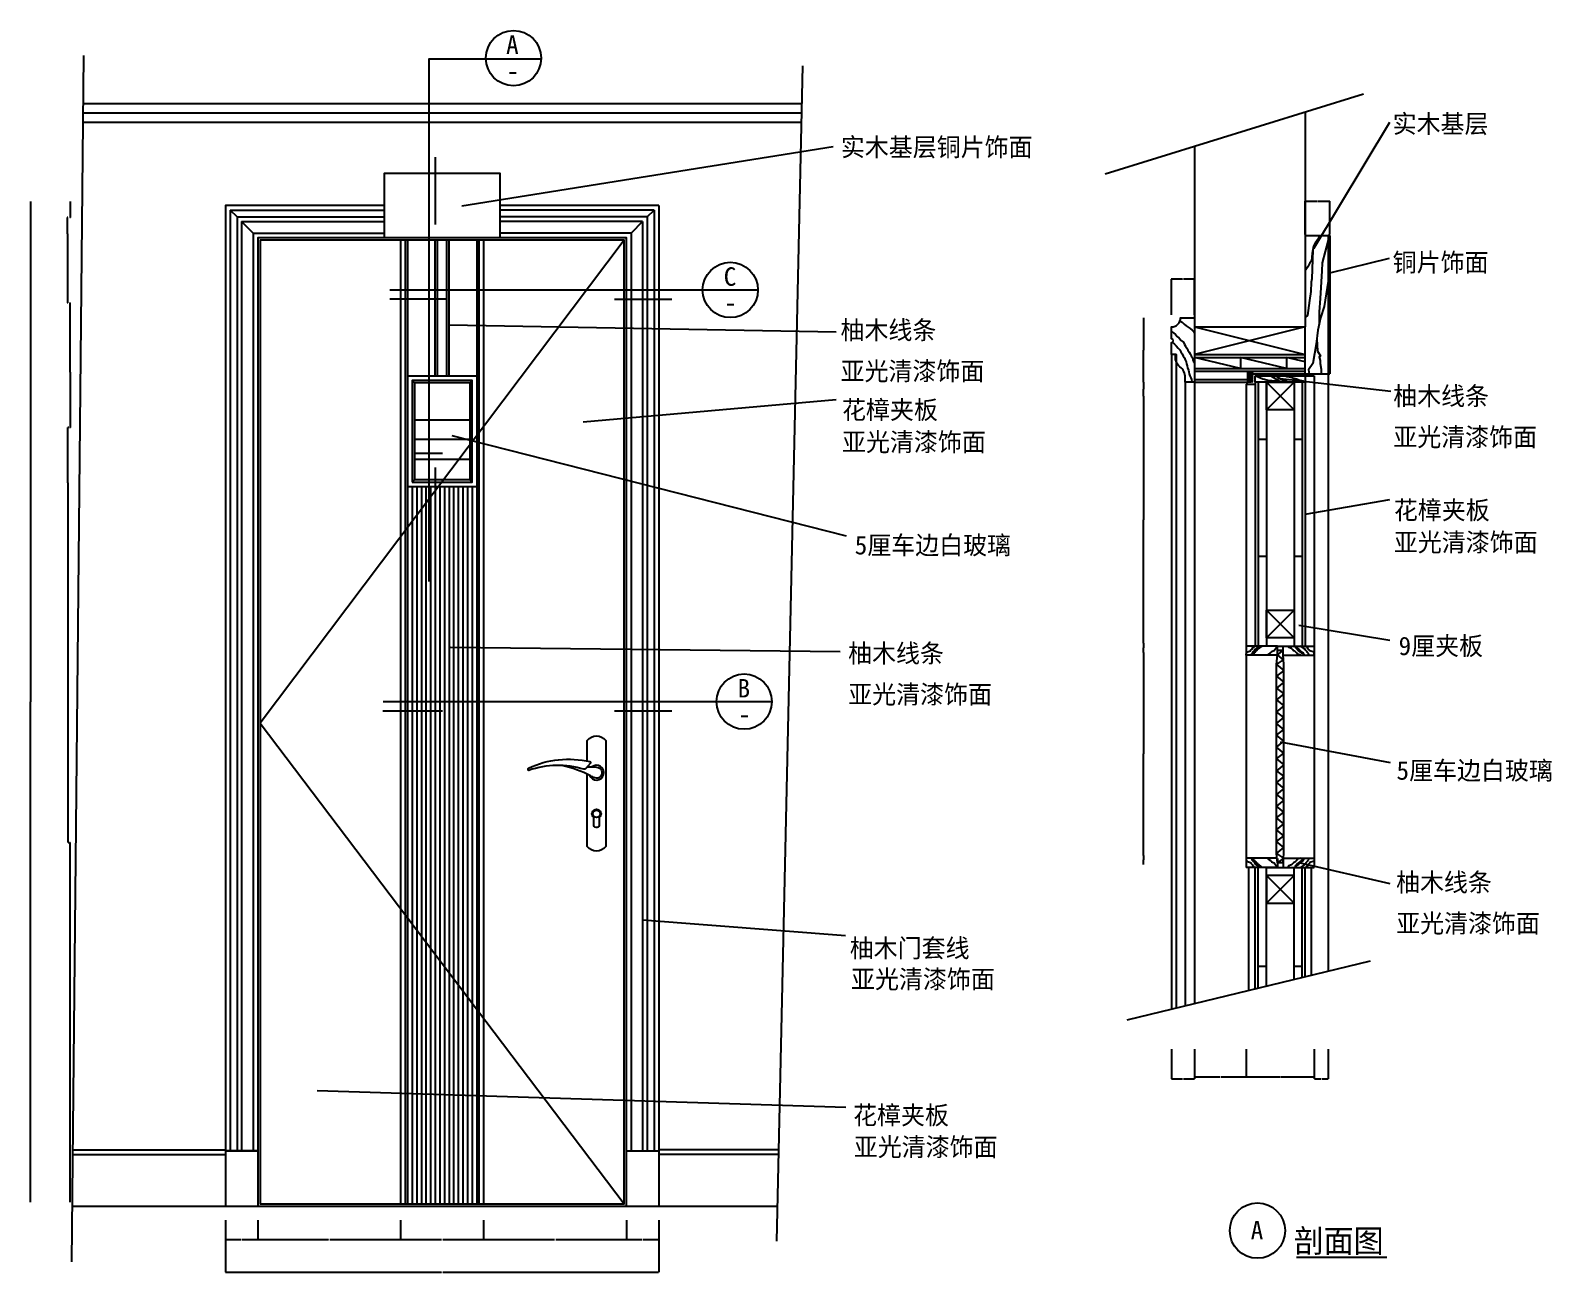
# Model space of a CAD drawing. Header units: metres. Extents: x 226 to 3527, y 156 to 4697.
# Drawn here: x 226 to 3527, y 2003 to 4697 of the extents above; entities that cross this region are included whole.
import ezdxf

# ---------------------------------------------------------------- set-up
doc = ezdxf.new("R2010")
doc.units = ezdxf.units.M
for name, color, linetype in [('2', 2, 'Continuous'), ('3', 3, 'Continuous'), ('4', 4, 'Continuous'), ('7', 7, 'Continuous'), ('BH', 3, 'Continuous'), ('DIM', 3, 'Continuous'), ('TEXT', 3, 'Continuous')]:
    doc.layers.add(name, color=color, linetype=linetype)
doc.dimstyles.get("Standard").update_dxf_attribs({"dimtxt": 2.5, "dimasz": 2.5, "dimexe": 1.25, "dimexo": 0.625, "dimtad": 1, "dimcen": 2.5, "dimazin": 3, "dimtfac": 1, "dimtmove": 0, "dimatfit": 3})

# ---------------------------------------------------------------- blocks, each defined once
blk = doc.blocks.new('BH2')
at = {"layer": 'BH'}
blk.add_lwpolyline([(0, 32), (5, 28), (0, 24), (5, 20), (0, 16), (5, 12), (0, 8), (5, 4), (0, 0)], dxfattribs=at)
blk = doc.blocks.new('BH1')
at = {"layer": 'BH'}
for p, q in [((3, 0), (3, 100)), ((15, 0), (15, 100))]:
    blk.add_line(p, q, dxfattribs=at)
blk.add_lwpolyline([(15, 100), (3, 50), (15, 50), (3, 0), (15, 0)], dxfattribs=at)
blk = doc.blocks.new('*D1')
for p, q in [((2991.86, 4253.93), (2991.86, 4326.77)), ((2992.11, 4326.77), (3017.86, 4326.77)), ((3019.86, 4326.77), (3045.61, 4326.77)), ((3045.86, 4253.93), (3045.86, 4326.77))]:
    blk.add_line(p, q)
at = {"layer": 'Defpoints'}
for p in [(2991.86, 4326.77), (2991.86, 4253.93), (3045.86, 4253.93)]:
    blk.add_point(p, dxfattribs=at)
at = {"layer": 'DIM', "insert": (3018.86, 4326.77), "char_height": 1, "attachment_point": 5}
blk.add_mtext('27', dxfattribs=at)
blk = doc.blocks.new('*D2')
for p, q in [((312.52, 4325.8), (312.52, 4290.8)), ((307.395, 4290.8), (306.02, 4290.8)), ((306.27, 4255.8), (306.27, 4290.8)), ((312.77, 4290.8), (311.395, 4290.8))]:
    blk.add_line(p, q)
at = {"layer": 'Defpoints'}
for p in [(312.52, 4325.8), (312.52, 4290.8), (306.27, 4255.8)]:
    blk.add_point(p, dxfattribs=at)
at = {"layer": 'DIM', "insert": (309.395, 4290.8), "char_height": 1, "attachment_point": 5}
blk.add_mtext('6,25', dxfattribs=at)
blk = doc.blocks.new('*D3')
for p, q in [((226.52, 4325.8), (226.52, 3240.8)), ((226.27, 3240.8), (226.02, 3240.8)), ((226.52, 2155.8), (226.52, 3240.8)), ((226.52, 3240.8), (226.52, 3240.8)), ((226.77, 3240.8), (227.02, 3240.8))]:
    blk.add_line(p, q)
at = {"layer": 'Defpoints'}
for p in [(226.52, 4325.8), (226.52, 3240.8), (226.52, 2155.8)]:
    blk.add_point(p, dxfattribs=at)
at = {"layer": 'DIM', "insert": (226.52, 3241.925), "char_height": 1, "attachment_point": 5}
blk.add_mtext('0', dxfattribs=at)
blk = doc.blocks.new('*D29')
for p, q in [((307.52, 3715.8), (307.52, 2935.8)), ((307.77, 2935.8), (309.52, 2935.8)), ((310.52, 2935.8), (312.27, 2935.8)), ((312.52, 2155.8), (312.52, 2935.8))]:
    blk.add_line(p, q)
at = {"layer": 'Defpoints'}
for p in [(307.52, 3715.8), (307.52, 2935.8), (312.52, 2155.8)]:
    blk.add_point(p, dxfattribs=at)
at = {"layer": 'DIM', "insert": (310.02, 2935.8), "char_height": 1, "attachment_point": 5}
blk.add_mtext('5', dxfattribs=at)
blk = doc.blocks.new('*D30')
for p, q in [((1029.33, 2116.91), (1029.33, 2074.66)), ((1209.33, 2116.91), (1209.33, 2074.66)), ((1029.58, 2074.66), (1117.83, 2074.66)), ((1120.83, 2074.66), (1209.08, 2074.66))]:
    blk.add_line(p, q)
at = {"layer": 'Defpoints'}
for p in [(1029.33, 2116.91), (1209.33, 2116.91), (1029.33, 2074.66)]:
    blk.add_point(p, dxfattribs=at)
at = {"layer": 'DIM', "insert": (1119.33, 2074.66), "char_height": 1, "attachment_point": 5}
blk.add_mtext('190', dxfattribs=at)
blk = doc.blocks.new('*D31')
for p, q in [((649.33, 2116.91), (649.33, 2003.59)), ((1589.33, 2116.91), (1589.33, 2003.59)), ((649.58, 2003.59), (1117.83, 2003.59)), ((1120.83, 2003.59), (1589.08, 2003.59))]:
    blk.add_line(p, q)
at = {"layer": 'Defpoints'}
for p in [(649.33, 2116.91), (1589.33, 2116.91), (649.33, 2003.59)]:
    blk.add_point(p, dxfattribs=at)
at = {"layer": 'DIM', "insert": (1119.33, 2003.59), "char_height": 1, "attachment_point": 5}
blk.add_mtext('940', dxfattribs=at)
blk = doc.blocks.new('*D32')
for p, q in [((649.33, 2116.91), (649.33, 2074.66)), ((719.33, 2116.91), (719.33, 2074.66)), ((649.58, 2074.66), (683.33, 2074.66)), ((685.33, 2074.66), (719.08, 2074.66))]:
    blk.add_line(p, q)
at = {"layer": 'Defpoints'}
for p in [(649.33, 2116.91), (719.33, 2116.91), (649.33, 2074.66)]:
    blk.add_point(p, dxfattribs=at)
at = {"layer": 'DIM', "insert": (684.33, 2074.66), "char_height": 1, "attachment_point": 5}
blk.add_mtext('70', dxfattribs=at)
blk = doc.blocks.new('*D33')
for p, q in [((719.33, 2116.91), (719.33, 2074.66)), ((1029.33, 2116.91), (1029.33, 2074.66)), ((719.58, 2074.66), (872.83, 2074.66)), ((875.83, 2074.66), (1029.08, 2074.66))]:
    blk.add_line(p, q)
at = {"layer": 'Defpoints'}
for p in [(719.33, 2116.91), (1029.33, 2116.91), (719.33, 2074.66)]:
    blk.add_point(p, dxfattribs=at)
at = {"layer": 'DIM', "insert": (874.33, 2074.66), "char_height": 1, "attachment_point": 5}
blk.add_mtext('305', dxfattribs=at)
blk = doc.blocks.new('*D35')
for p, q in [((1519.33, 2116.91), (1519.33, 2074.66)), ((1589.33, 2116.91), (1589.33, 2074.66)), ((1519.58, 2074.66), (1553.33, 2074.66)), ((1555.33, 2074.66), (1589.08, 2074.66))]:
    blk.add_line(p, q)
at = {"layer": 'Defpoints'}
for p in [(1519.33, 2116.91), (1589.33, 2116.91), (1519.33, 2074.66)]:
    blk.add_point(p, dxfattribs=at)
at = {"layer": 'DIM', "insert": (1554.33, 2074.66), "char_height": 1, "attachment_point": 5}
blk.add_mtext('70', dxfattribs=at)
blk = doc.blocks.new('*D36')
for p, q in [((1209.33, 2116.91), (1209.33, 2074.66)), ((1519.33, 2116.91), (1519.33, 2074.66)), ((1209.58, 2074.66), (1362.83, 2074.66)), ((1365.83, 2074.66), (1519.08, 2074.66))]:
    blk.add_line(p, q)
at = {"layer": 'Defpoints'}
for p in [(1209.33, 2116.91), (1519.33, 2116.91), (1209.33, 2074.66)]:
    blk.add_point(p, dxfattribs=at)
at = {"layer": 'DIM', "insert": (1364.33, 2074.66), "char_height": 1, "attachment_point": 5}
blk.add_mtext('305', dxfattribs=at)
blk = doc.blocks.new('*D37')
for p, q in [((312.52, 3955.8), (312.52, 3835.8)), ((309.52, 3835.8), (307.27, 3835.8)), ((307.52, 3715.8), (307.52, 3835.8)), ((312.77, 3835.8), (310.52, 3835.8))]:
    blk.add_line(p, q)
at = {"layer": 'Defpoints'}
for p in [(312.52, 3955.8), (312.52, 3835.8), (307.52, 3715.8)]:
    blk.add_point(p, dxfattribs=at)
at = {"layer": 'DIM', "insert": (310.02, 3835.8), "char_height": 1, "attachment_point": 5}
blk.add_mtext('5', dxfattribs=at)
blk = doc.blocks.new('*D38')
for p, q in [((306.27, 4255.8), (306.27, 4105.8)), ((306.52, 4105.8), (307.395, 4105.8)), ((311.395, 4105.8), (312.27, 4105.8)), ((312.52, 3955.8), (312.52, 4105.8))]:
    blk.add_line(p, q)
at = {"layer": 'Defpoints'}
for p in [(306.27, 4255.8), (306.27, 4105.8), (312.52, 3955.8)]:
    blk.add_point(p, dxfattribs=at)
at = {"layer": 'DIM', "insert": (309.395, 4105.8), "char_height": 1, "attachment_point": 5}
blk.add_mtext('6,25', dxfattribs=at)
blk = doc.blocks.new('*D39')
for p, q in [((2863.86, 2487.58), (2863.86, 2427.21)), ((3011.86, 2487.58), (3011.86, 2427.21)), ((2864.11, 2427.21), (2936.86, 2427.21)), ((2938.86, 2427.21), (3011.61, 2427.21))]:
    blk.add_line(p, q)
at = {"layer": 'Defpoints'}
for p in [(2863.86, 2487.58), (3011.86, 2487.58), (2863.86, 2427.21)]:
    blk.add_point(p, dxfattribs=at)
at = {"layer": 'DIM', "insert": (2937.86, 2427.21), "char_height": 1, "attachment_point": 5}
blk.add_mtext('74', dxfattribs=at)
blk = doc.blocks.new('*D40')
for p, q in [((2751.86, 2487.58), (2751.86, 2427.21)), ((2863.86, 2487.58), (2863.86, 2427.21)), ((2752.11, 2427.21), (2806.86, 2427.21)), ((2808.86, 2427.21), (2863.61, 2427.21))]:
    blk.add_line(p, q)
at = {"layer": 'Defpoints'}
for p in [(2751.86, 2487.58), (2863.86, 2487.58), (2751.86, 2427.21)]:
    blk.add_point(p, dxfattribs=at)
at = {"layer": 'DIM', "insert": (2807.86, 2427.21), "char_height": 1, "attachment_point": 5}
blk.add_mtext('56', dxfattribs=at)
blk = doc.blocks.new('*D41')
for p, q in [((2701.86, 2487.58), (2701.86, 2423.21)), ((2751.86, 2487.58), (2751.86, 2423.21)), ((2702.11, 2423.21), (2725.86, 2423.21)), ((2727.86, 2423.21), (2751.61, 2423.21))]:
    blk.add_line(p, q)
at = {"layer": 'Defpoints'}
for p in [(2701.86, 2487.58), (2751.86, 2487.58), (2701.86, 2423.21)]:
    blk.add_point(p, dxfattribs=at)
at = {"layer": 'DIM', "insert": (2726.86, 2423.21), "char_height": 1, "attachment_point": 5}
blk.add_mtext('25', dxfattribs=at)
blk = doc.blocks.new('*D42')
for p, q in [((3011.86, 2487.58), (3011.86, 2423.32)), ((3041.86, 2487.58), (3041.86, 2423.32)), ((3012.11, 2423.32), (3025.86, 2423.32)), ((3027.86, 2423.32), (3041.61, 2423.32))]:
    blk.add_line(p, q)
at = {"layer": 'Defpoints'}
for p in [(3011.86, 2487.58), (3041.86, 2487.58), (3011.86, 2423.32)]:
    blk.add_point(p, dxfattribs=at)
at = {"layer": 'DIM', "insert": (3026.86, 2423.32), "char_height": 1, "attachment_point": 5}
blk.add_mtext('15', dxfattribs=at)
blk = doc.blocks.new('*D43')
for p, q in [((2641.45, 3903.7), (2641.45, 3635.7)), ((2641.2, 3635.7), (2640.95, 3635.7)), ((2641.45, 3367.7), (2641.45, 3635.7)), ((2641.45, 3635.7), (2641.45, 3635.7)), ((2641.7, 3635.7), (2641.95, 3635.7))]:
    blk.add_line(p, q)
at = {"layer": 'Defpoints'}
for p in [(2641.45, 3903.7), (2641.45, 3635.7), (2641.45, 3367.7)]:
    blk.add_point(p, dxfattribs=at)
at = {"layer": 'DIM', "insert": (2641.45, 3636.825), "char_height": 1, "attachment_point": 5}
blk.add_mtext('268', dxfattribs=at)
blk = doc.blocks.new('*D44')
for p, q in [((2641.45, 3367.7), (2641.45, 3357.7)), ((2641.2, 3357.7), (2640.95, 3357.7)), ((2641.45, 3347.7), (2641.45, 3357.7)), ((2641.45, 3357.7), (2641.45, 3357.7)), ((2641.7, 3357.7), (2641.95, 3357.7))]:
    blk.add_line(p, q)
at = {"layer": 'Defpoints'}
for p in [(2641.45, 3367.7), (2641.45, 3357.7), (2641.45, 3347.7)]:
    blk.add_point(p, dxfattribs=at)
at = {"layer": 'DIM', "insert": (2641.45, 3358.825), "char_height": 1, "attachment_point": 5}
blk.add_mtext('10', dxfattribs=at)
blk = doc.blocks.new('*D45')
for p, q in [((2641.45, 2907.7), (2641.45, 2897.7)), ((2641.2, 2897.7), (2640.95, 2897.7)), ((2641.45, 2887.7), (2641.45, 2897.7)), ((2641.45, 2897.7), (2641.45, 2897.7)), ((2641.7, 2897.7), (2641.95, 2897.7))]:
    blk.add_line(p, q)
at = {"layer": 'Defpoints'}
for p in [(2641.45, 2907.7), (2641.45, 2897.7), (2641.45, 2887.7)]:
    blk.add_point(p, dxfattribs=at)
at = {"layer": 'DIM', "insert": (2641.45, 2898.825), "char_height": 1, "attachment_point": 5}
blk.add_mtext('10', dxfattribs=at)
blk = doc.blocks.new('*D46')
for p, q in [((2641.45, 3347.7), (2641.45, 3127.7)), ((2641.2, 3127.7), (2640.95, 3127.7)), ((2641.45, 2907.7), (2641.45, 3127.7)), ((2641.45, 3127.7), (2641.45, 3127.7)), ((2641.7, 3127.7), (2641.95, 3127.7))]:
    blk.add_line(p, q)
at = {"layer": 'Defpoints'}
for p in [(2641.45, 3347.7), (2641.45, 3127.7), (2641.45, 2907.7)]:
    blk.add_point(p, dxfattribs=at)
at = {"layer": 'DIM', "insert": (2641.45, 3128.825), "char_height": 1, "attachment_point": 5}
blk.add_mtext('220', dxfattribs=at)
blk = doc.blocks.new('*D47')
for p, q in [((2641.45, 3933.7), (2641.45, 3918.7)), ((2641.2, 3918.7), (2640.95, 3918.7)), ((2641.45, 3903.7), (2641.45, 3918.7)), ((2641.45, 3918.7), (2641.45, 3918.7)), ((2641.7, 3918.7), (2641.95, 3918.7))]:
    blk.add_line(p, q)
at = {"layer": 'Defpoints'}
for p in [(2641.45, 3933.7), (2641.45, 3918.7), (2641.45, 3903.7)]:
    blk.add_point(p, dxfattribs=at)
at = {"layer": 'DIM', "insert": (2641.45, 3919.825), "char_height": 1, "attachment_point": 5}
blk.add_mtext('15', dxfattribs=at)
blk = doc.blocks.new('*D48')
for p, q in [((2641.45, 4073.7), (2641.45, 4003.7)), ((2641.2, 4003.7), (2640.95, 4003.7)), ((2641.45, 3933.7), (2641.45, 4003.7)), ((2641.45, 4003.7), (2641.45, 4003.7)), ((2641.7, 4003.7), (2641.95, 4003.7))]:
    blk.add_line(p, q)
at = {"layer": 'Defpoints'}
for p in [(2641.45, 4073.7), (2641.45, 4003.7), (2641.45, 3933.7)]:
    blk.add_point(p, dxfattribs=at)
at = {"layer": 'DIM', "insert": (2641.45, 4004.825), "char_height": 1, "attachment_point": 5}
blk.add_mtext('70', dxfattribs=at)
blk = doc.blocks.new('*D49')
for p, q in [((2725.86, 4157.4), (2701.61, 4157.4)), ((2701.86, 4079.65), (2701.86, 4157.4)), ((2752.11, 4157.4), (2727.86, 4157.4)), ((2751.86, 4079.88), (2751.86, 4157.4))]:
    blk.add_line(p, q)
at = {"layer": 'Defpoints'}
for p in [(2751.86, 4157.4), (2701.86, 4079.65), (2751.86, 4079.88)]:
    blk.add_point(p, dxfattribs=at)
at = {"layer": 'DIM', "insert": (2726.86, 4157.4), "char_height": 1, "attachment_point": 5}
blk.add_mtext('25', dxfattribs=at)
blk = doc.blocks.new('*D50')
for p, q in [((3041.86, 4251.8), (3041.86, 4101.8)), ((3042.11, 4101.8), (3042.36, 4101.8)), ((3045.36, 4101.8), (3045.61, 4101.8)), ((3045.86, 3951.8), (3045.86, 4101.8))]:
    blk.add_line(p, q)
at = {"layer": 'Defpoints'}
for p in [(3041.86, 4251.8), (3041.86, 4101.8), (3045.86, 3951.8)]:
    blk.add_point(p, dxfattribs=at)
at = {"layer": 'DIM', "insert": (3043.86, 4101.8), "char_height": 1, "attachment_point": 5}
blk.add_mtext('150', dxfattribs=at)

msp = doc.modelspace()

# ---------------------------------------------------------------- hatches: boundary and pattern name
at = {"layer": '3'}
h = msp.add_hatch(dxfattribs=at)
h.set_pattern_fill('ANSI31', scale=12)
h.paths.add_polyline_path([(2877.36, 3957.7), (2875.86, 3957.7), (2875.86, 3933.7), (2877.36, 3933.7)])
at = {"layer": 'BH'}
h = msp.add_hatch(dxfattribs=at)
h.set_pattern_fill('AR-CONC', scale=20)
h.paths.add_polyline_path([(2991.86, 4520.24), (2751.86, 4445.72), (2751.86, 4053.88), (2991.86, 4053.88)])
h = msp.add_hatch(dxfattribs=at)
h.set_pattern_fill('ANSI31', scale=500)
h.paths.add_polyline_path([(2991.86, 4520.24), (2751.86, 4445.72), (2751.86, 4053.88), (2991.86, 4053.88)])
h = msp.add_hatch(dxfattribs=at)
h.set_pattern_fill('ANSI31', scale=4)
h.paths.add_polyline_path([(3041.86, 3951.8), (3045.86, 3951.8), (3045.86, 4251.8), (3041.86, 4251.8)])
h = msp.add_hatch(dxfattribs=at)
h.set_pattern_fill('AR-RROOF', scale=5)
h.paths.add_polyline_path([(1179.33, 3932.25), (1059.33, 3932.25), (1059.33, 3722.25), (1122.16, 3722.25), (1179.33, 3798.06)])
h.paths.add_polyline_path([(1122.16, 3722.25), (1179.33, 3722.25), (1179.33, 3798.06)])
h = msp.add_hatch(dxfattribs=at)
h.set_pattern_fill('DOLMIT', scale=35)
h.paths.add_polyline_path([(2751.86, 3957.7), (2751.86, 3939.7), (2867.86, 3939.7), (2867.86, 3957.7)])
h = msp.add_hatch(dxfattribs=at)
h.set_pattern_fill('DOLMIT', scale=40)
h.paths.add_polyline_path([(2907.86, 3933.7), (2889.86, 3933.7), (2889.86, 3361.7), (2907.86, 3361.7)])
h.paths.add_polyline_path([(2967.86, 3361.7), (2985.86, 3361.7), (2985.86, 3933.7), (2967.86, 3933.7)])
h = msp.add_hatch(dxfattribs=at)
h.set_pattern_fill('DOLMIT', scale=40)
h.paths.add_polyline_path([(2944.06, 3361.7), (2967.86, 3361.7), (2967.86, 3379.7), (2907.86, 3379.7), (2907.86, 3361.7), (2931.67, 3361.7)])
h = msp.add_hatch(dxfattribs=at)
h.set_pattern_fill('DOLMIT', scale=35)
h.paths.add_polyline_path([(2907.86, 2881.7), (2889.86, 2881.7), (2889.86, 2619.81), (2907.86, 2624.19)])
h.paths.add_polyline_path([(2985.86, 2881.7), (2967.86, 2881.7), (2967.86, 2638.79), (2985.86, 2643.17)])
h = msp.add_hatch(dxfattribs=at)
h.set_pattern_fill('DOLMIT', scale=40)
h.paths.add_polyline_path([(2907.86, 2881.7), (2907.86, 2863.7), (2967.86, 2863.7), (2967.86, 2881.7)])

# ---------------------------------------------------------------- linework, layer by layer
at = {"layer": '2'}
for p, q in [((2991.86, 4520.24), (2991.86, 4053.88)), ((2751.86, 4445.72), (2751.86, 4053.88)), ((2751.86, 4053.88), (2991.86, 4053.88)), ((316.42, 2147.25), (1846.56, 2147.25))]:
    msp.add_line(p, q, dxfattribs=at)
at = {"layer": '3'}
for p, q in [((340.9, 4642.2), (315.23, 2025.89)), ((1901.11, 4619.97), (1844.87, 2070.67)), ((2557.94, 4385.52), (3118.31, 4559.49)), ((1898.4, 4497.25), (339.48, 4497.25)), ((1898.85, 4517.25), (339.68, 4517.25)), ((659.33, 4307.25), (659.33, 2267.25)), ((659.33, 4307.25), (994.33, 4307.25)), ((674.33, 4292.25), (659.33, 4307.25)), ((674.33, 4292.25), (674.33, 2267.25)), ((674.33, 4292.25), (994.33, 4292.25)), ((1579.33, 4307.25), (1244.33, 4307.25)), ((1564.33, 4292.25), (1244.33, 4292.25)), ((1564.33, 4292.25), (1579.33, 4307.25)), ((1564.33, 4292.25), (1564.33, 2267.25)), ((1579.33, 4307.25), (1579.33, 2267.25)), ((684.33, 4282.25), (684.33, 2267.25)), ((684.33, 4282.25), (994.33, 4282.25)), ((709.33, 4257.25), (684.33, 4282.25)), ((1554.33, 4282.25), (1244.33, 4282.25)), ((1554.33, 4282.25), (1529.33, 4257.25)), ((1554.33, 4282.25), (1554.33, 2267.25)), ((709.33, 4257.25), (709.33, 2267.25)), ((709.33, 4257.25), (994.33, 4257.25)), ((1044.33, 4242.25), (1044.33, 2152.25)), ((1104.33, 3947.25), (1104.33, 4242.25)), ((1134.33, 3947.25), (1134.33, 4242.25)), ((1194.33, 4242.25), (1194.33, 2152.25)), ((1529.33, 4257.25), (1244.33, 4257.25)), ((1529.33, 4257.25), (1529.33, 2267.25)), ((1054.33, 3937.25), (1059.33, 3932.25)), ((1179.33, 3932.25), (1059.33, 3932.25)), ((1059.33, 3932.25), (1059.33, 3722.25)), ((1184.33, 3937.25), (1179.33, 3932.25)), ((1179.33, 3932.25), (1179.33, 3722.25)), ((1194.33, 3707.25), (1044.33, 3707.25)), ((1059.33, 3722.25), (1054.33, 3717.25)), ((1054.33, 3707.25), (1054.33, 2152.25)), ((1179.33, 3722.25), (1059.33, 3722.25)), ((1064.33, 3707.25), (1064.33, 2152.25)), ((1074.33, 3707.25), (1074.33, 2152.25)), ((1084.33, 3707.25), (1084.33, 2152.25)), ((1094.33, 3707.25), (1094.33, 2152.25)), ((1104.33, 3707.25), (1104.33, 2152.25)), ((1114.33, 3707.25), (1114.33, 2152.25)), ((1124.33, 3707.25), (1124.33, 2152.25)), ((1134.33, 3707.25), (1134.33, 2152.25)), ((1144.33, 3707.25), (1144.33, 2152.25)), ((1154.33, 3707.25), (1154.33, 2152.25)), ((1164.33, 3707.25), (1164.33, 2152.25)), ((1174.33, 3707.25), (1174.33, 2152.25)), ((1184.33, 3717.25), (1179.33, 3722.25)), ((1184.33, 3707.25), (1184.33, 2152.25)), ((2606.06, 2550.77), (3133.66, 2679.12)), ((317.71, 2259.25), (649.33, 2259.25)), ((1849.47, 2259.25), (1589.33, 2259.25))]:
    msp.add_line(p, q, dxfattribs=at)
for points in [[(2877.46, 3956.81), (2877.36, 3957.04), (2878.32, 3957.7)], [(2877.36, 3957.04), (2877.69, 3956.7), (2878.36, 3956.02)], [(2877.36, 3954.99), (2877.69, 3955.34), (2878.36, 3956.02)], [(2877.36, 3954.99), (2877.69, 3954.65), (2878.36, 3953.97)], [(2877.36, 3952.87), (2877.69, 3953.22), (2878.36, 3953.9)], [(2877.36, 3952.87), (2877.69, 3952.53), (2878.36, 3951.85)], [(2877.36, 3950.82), (2877.69, 3951.17), (2878.36, 3951.85)], [(2877.36, 3950.76), (2877.69, 3950.41), (2878.36, 3949.73)], [(2877.36, 3948.71), (2877.69, 3949.05), (2878.36, 3949.73)], [(2877.36, 3948.71), (2877.69, 3948.36), (2878.36, 3947.68)], [(2877.36, 3946.66), (2877.69, 3947), (2878.36, 3947.68)], [(2877.36, 3946.66), (2877.69, 3946.31), (2878.36, 3945.63)], [(2877.36, 3944.6), (2877.69, 3944.95), (2878.36, 3945.63)], [(2877.36, 3944.6), (2877.69, 3944.26), (2878.36, 3943.58)], [(2877.36, 3942.48), (2877.69, 3942.83), (2878.36, 3943.51)], [(2877.36, 3942.48), (2877.69, 3942.14), (2878.36, 3941.46)], [(2877.36, 3940.43), (2877.69, 3940.78), (2878.36, 3941.46)], [(2877.36, 3940.43), (2877.69, 3940.09), (2878.36, 3939.41)], [(2877.36, 3938.38), (2877.69, 3938.73), (2878.36, 3939.41)], [(2877.36, 3938.38), (2877.69, 3938.03), (2878.36, 3937.35)], [(2877.36, 3936.33), (2877.69, 3936.67), (2878.36, 3937.35)], [(2877.36, 3936.33), (2877.69, 3935.98), (2878.36, 3935.3)], [(2877.36, 3934.28), (2877.69, 3934.62), (2878.36, 3935.3)]]:
    msp.add_lwpolyline(points, dxfattribs=at)
msp.add_circle((1454.33, 2997.83), 8, dxfattribs=at)
msp.add_arc((1513.83, 4241.75), 0.5, 0, 90, dxfattribs=at)
at = {"layer": '4'}
for p, q in [((1899.29, 4537.25), (339.87, 4537.25)), ((1589.33, 4317.25), (1244.33, 4317.25)), ((1589.33, 4317.25), (1589.33, 2147.25)), ((1029.33, 4242.25), (1029.33, 2152.25)), ((1039.33, 4242.25), (1039.33, 2152.25)), ((1199.33, 4242.25), (1199.33, 2152.25)), ((1209.33, 4242.25), (1209.33, 2152.25)), ((2991.86, 4251.8), (3041.86, 4251.8)), ((3041.86, 4251.8), (3041.86, 2656.79)), ((3045.86, 4251.8), (3041.86, 4251.8)), ((3045.86, 4251.8), (3045.86, 3951.8)), ((2991.86, 3951.7), (2991.86, 4053.88)), ((2701.86, 3993.7), (2701.86, 2574.08)), ((2751.86, 3933.7), (2751.86, 2586.24)), ((2751.86, 3933.7), (2867.86, 3933.7)), ((2863.86, 3929.62), (2863.86, 2881.7)), ((2863.86, 3929.62), (2883.86, 3929.62)), ((2867.86, 3933.7), (2867.86, 3957.64)), ((2875.86, 3933.7), (2867.86, 3933.7)), ((2875.86, 3957.7), (2875.86, 3933.7)), ((2875.86, 3951.7), (2991.86, 3951.7)), ((2883.86, 3947.7), (3011.86, 3947.7)), ((2883.86, 3933.7), (2883.86, 3947.7)), ((2991.86, 3933.7), (2883.86, 3933.7)), ((2883.86, 3933.7), (2883.86, 3361.7)), ((2883.86, 3933.7), (2883.86, 3929.62)), ((2991.86, 3951.8), (3041.86, 3951.8)), ((2991.86, 3947.7), (2991.86, 3933.7)), ((2991.86, 3933.7), (2991.86, 3361.7)), ((3011.86, 3947.7), (3011.86, 2881.7)), ((3041.86, 3951.8), (3045.86, 3951.8)), ((2931.67, 3361.7), (2863.86, 3361.7)), ((2931.61, 3341.7), (2863.86, 3341.7)), ((2931.67, 3342.33), (2931.67, 3361.7)), ((2944.06, 3361.7), (3011.86, 3361.7)), ((2944.06, 3342.33), (2944.06, 3361.7)), ((2944.11, 3341.7), (3011.86, 3341.7)), ((2931.61, 2901.7), (2863.86, 2901.7)), ((2931.67, 2881.7), (2863.86, 2881.7)), ((2869.86, 2614.95), (2869.86, 2881.7)), ((2883.86, 2618.35), (2883.86, 2881.7)), ((2931.67, 2901.08), (2931.67, 2881.7)), ((2944.06, 2901.08), (2944.06, 2881.7)), ((2944.06, 2881.7), (3011.86, 2881.7)), ((2944.11, 2901.7), (3011.86, 2901.7)), ((2991.86, 2644.63), (2991.86, 2881.7)), ((3005.86, 2648.03), (3005.86, 2881.7)), ((317.61, 2269.25), (649.33, 2269.25)), ((719.33, 2267.25), (649.33, 2267.25)), ((649.33, 2267.25), (719.33, 2267.25)), ((1519.33, 2267.25), (1589.33, 2267.25)), ((1849.25, 2269.25), (1589.33, 2269.25))]:
    msp.add_line(p, q, dxfattribs=at)
for points in [[(994.33, 4247.25), (994.33, 4387.25), (1244.33, 4387.25), (1244.33, 4247.25)], [(994.33, 4317.25), (649.33, 4317.25), (649.33, 2147.25)], [(1519.33, 2147.25), (1519.33, 4247.25), (719.33, 4247.25), (719.33, 2147.25)], [(1514.33, 4242.25), (724.33, 3194.75), (1514.33, 2152.25)]]:
    msp.add_lwpolyline(points, dxfattribs=at)
msp.add_lwpolyline([(2751.86, 4073.7), (2751.86, 3933.7), (2731.86, 3933.7), (2731.86, 3943.7, 0.24), (2720.3, 3967.32, -0.32), (2711.86, 3993.7), (2701.86, 3993.7), (2701.86, 4019.7, 1), (2701.86, 4027.7), (2701.86, 4053.7, 0.41), (2721.86, 4073.7)], format="xyb", close=True, dxfattribs=at)
for points in [[(2967.86, 3933.7), (2967.86, 3873.7), (2907.86, 3873.7), (2907.86, 3933.7)], [(2967.86, 3439.7), (2967.86, 3379.7), (2907.86, 3379.7), (2907.86, 3439.7)], [(2967.86, 2803.7), (2967.86, 2863.7), (2907.86, 2863.7), (2907.86, 2803.7)]]:
    msp.add_lwpolyline(points, close=True, dxfattribs=at)
at = {"layer": '7'}
for p, q in [((1109.33, 3947.25), (1109.33, 4242.25)), ((1129.33, 3947.25), (1129.33, 4242.25)), ((2751.86, 3993.88), (2991.86, 3993.88)), ((2711.86, 3993.7), (2711.86, 2576.51)), ((1194.33, 3947.25), (1044.33, 3947.25)), ((2731.86, 3933.7), (2731.86, 2581.38)), ((2751.86, 3957.7), (2867.86, 3957.7)), ((2751.86, 3939.7), (2867.86, 3939.7)), ((2867.86, 3957.7), (2991.86, 3957.7)), ((2889.86, 3933.7), (2889.86, 3361.7)), ((2907.86, 3933.7), (2907.86, 3361.7)), ((2967.86, 3933.7), (2967.86, 3361.7)), ((2985.86, 3933.7), (2985.86, 3361.7)), ((2931.67, 3361.7), (2944.06, 3361.7)), ((2944.06, 3352.02), (2931.67, 3352.02)), ((2889.86, 2619.81), (2889.86, 2881.7)), ((2907.86, 2624.19), (2907.86, 2881.7)), ((2907.86, 2881.7), (2967.86, 2881.7)), ((2944.06, 2891.39), (2931.67, 2891.39)), ((2967.86, 2638.79), (2967.86, 2881.7)), ((2985.86, 2643.17), (2985.86, 2881.7))]:
    msp.add_line(p, q, dxfattribs=at)
for points in [[(1513.83, 4242.25), (724.33, 4242.25), (724.33, 2152.25), (1514.33, 2152.25), (1514.33, 4241.75)], [(2931.67, 2891.39), (2929.86, 2912.02), (2929.86, 3321.7), (2931.67, 3342.33)], [(2944.06, 2891.39), (2945.86, 2912.02), (2945.86, 3321.7), (2944.06, 3342.33)], [(1434.33, 3099.9), (1434.33, 3099.93)]]:
    msp.add_lwpolyline(points, dxfattribs=at)
msp.add_lwpolyline([(1054.33, 3717.25), (1184.33, 3717.25), (1184.33, 3937.25), (1054.33, 3937.25)], close=True, dxfattribs=at)
for points in [[(1434.33, 3112.22), (1434.33, 3157.01, -0.5), (1474.33, 3157.01), (1474.33, 2927.01, -0.5), (1434.33, 2927.01), (1434.33, 3084.01)], [(1433.89, 3099.9, -0.02), (1454.33, 3099.01, -1.16), (1450.76, 3075.55, -0.05), (1441.64, 3080.45, 0.06), (1379.44, 3102.64)]]:
    msp.add_lwpolyline(points, format="xyb", dxfattribs=at)
for points in [[(1306.6, 3096.81, -0.17), (1440.04, 3110.96, -0.57), (1441.07, 3107.68), (1430.22, 3095.21, -0.29), (1427.11, 3094.34, 0.16), (1307.56, 3091.98, -0.57)], [(1460.33, 2972.83, -1), (1448.33, 2974.91), (1448.33, 2989.83, -3), (1460.33, 2989.83)]]:
    msp.add_lwpolyline(points, format="xyb", close=True, dxfattribs=at)
msp.add_arc((1454.33, 3087.01), 16, 199.59, 127.71, dxfattribs=at)
at = {"layer": 'BH'}
for p, q in [((2991.86, 4053.88), (2751.86, 3993.88)), ((2751.86, 4053.88), (2991.86, 3993.88)), ((2951.86, 3987.7), (2991.86, 3987.7)), ((2951.86, 3963.7), (2991.86, 3963.7)), ((2907.86, 3873.7), (2967.86, 3933.7)), ((2967.86, 3873.7), (2907.86, 3933.7)), ((2907.86, 3379.7), (2967.86, 3439.7)), ((2967.86, 3379.7), (2907.86, 3439.7)), ((2931.67, 3342.33), (2944.06, 3352.02)), ((2944.96, 3332.02), (2931.67, 3342.33)), ((2929.86, 3321.7), (2944.96, 3332.02)), ((2929.86, 2912.02), (2944.96, 2901.7)), ((2944.96, 2901.7), (2932.32, 2891.39)), ((2907.86, 2863.7), (2967.86, 2803.7)), ((2967.86, 2863.7), (2907.86, 2803.7))]:
    msp.add_line(p, q, dxfattribs=at)
for points in [[(3023.6, 4251.8), (3018.91, 4242.66), (3013.55, 4235.29), (3010.2, 4229.26), (3007.52, 4213.19), (3005.51, 4197.11), (3002.16, 4192.43), (2998.14, 4184.39), (2991.86, 4175.68)], [(3041.86, 4241.99), (3028.97, 4192.43), (3028.3, 4175.68), (3024.27, 4115.41), (3022.57, 4086.51), (3022.6, 4059.82), (3019.58, 4046.43)], [(3008.86, 4221.22), (3006.85, 4158.27), (3004.84, 4150.9), (3004.17, 4130.81), (3001.49, 4110.72), (2996.8, 4078.57), (2992.24, 4074.02)], [(3041.86, 4152.91), (3032.99, 4098), (3025.62, 4073.22), (3019.58, 4046.43), (3015.56, 4016.29), (3008.86, 3974.1), (3008.86, 3974.1), (2999.48, 3960.7), (3000.89, 3951.8)], [(2720.99, 4066.46), (2725.15, 4063.9), (2729.31, 4059.74), (2733.78, 4056.23), (2737.94, 4053.35), (2742.42, 4050.15), (2746.58, 4046.64), (2750.74, 4042.8), (2752.02, 4041.2)], [(2702.12, 4043.75), (2706.28, 4040.87), (2710.43, 4037.03), (2714.59, 4033.2), (2718.75, 4029.36), (2723.23, 4024.56), (2727.71, 4020.41), (2730.27, 4015.93), (2732.51, 4011.78), (2735.06, 4007.62), (2737.62, 4003.46), (2740.18, 3999.31), (2742.42, 3995.15), (2744.34, 3991), (2747.22, 3986.84), (2748.18, 3982.69), (2749.78, 3978.53), (2751.7, 3975.97)], [(3017.12, 4027.93), (3018.82, 4001.53), (3025.34, 3991.42), (3022.25, 3988.7), (3024.85, 3980.77), (3024.85, 3974.74), (3026.86, 3962.02), (3026.86, 3951.8)], [(2703.72, 4020.41), (2708.19, 4016.25), (2712.35, 4012.42), (2716.51, 4007.94), (2720.03, 4003.78), (2722.59, 3999.63), (2725.15, 3995.15), (2727.07, 3990.68), (2729.95, 3986.52), (2731.87, 3982.05), (2733.47, 3977.89), (2734.42, 3973.73), (2735.7, 3969.58), (2736.98, 3964.78), (2738.9, 3960.31), (2739.86, 3956.15), (2740.5, 3952), (2742.1, 3947.84), (2743.7, 3943.68), (2745.3, 3939.53), (2746.26, 3935.37), (2746.26, 3933.45)], [(2991.86, 3978.1), (2951.86, 3987.7), (2951.86, 3963.7)], [(2871.86, 3933.7), (2871.7, 3936.28), (2871.21, 3938.02), (2871.12, 3941.5), (2870.34, 3942.95), (2870.05, 3945.27), (2869.08, 3946.92), (2867.86, 3949.41)], [(2873.64, 3933.7), (2873.57, 3934.28), (2873.31, 3938.25), (2872.9, 3939.58), (2872.33, 3941.9), (2872.23, 3942.67), (2872.13, 3943.44), (2871.87, 3945.65), (2871.61, 3947.76), (2871.25, 3949.66), (2871, 3952.49), (2871, 3952.49), (2870.07, 3954.81), (2869.76, 3955.89), (2869.76, 3955.89), (2869.35, 3956.76), (2868.94, 3957.69)], [(2875.86, 3943.79), (2875.16, 3950.23), (2875.06, 3950.8), (2874.7, 3952.49), (2874.7, 3952.49), (2874.28, 3954.6), (2874.08, 3955.63), (2873.87, 3957.2)], [(2937.86, 3933.7), (2928.72, 3935.89), (2919.9, 3937.08), (2911.08, 3937.8), (2903.44, 3939.47), (2900.11, 3940.42), (2891.52, 3943.99), (2887.94, 3945.18), (2887.94, 3947.7)], [(2917.35, 3947.7), (2938.23, 3934.57), (2940.76, 3933.7)], [(2928.62, 3947.7), (2940.84, 3940.02), (2949.6, 3937.01), (2951.49, 3936.47), (2955.11, 3935.57), (2958.49, 3934.77), (2960.05, 3934.3), (2961.7, 3933.7)], [(2949.26, 3947.7), (2952.6, 3946.56), (2954.08, 3946.13), (2957.47, 3945.28), (2961.08, 3944.44), (2963.2, 3943.8), (2963.2, 3943.8), (2965.53, 3942.95), (2967.44, 3942.32), (2973.16, 3940.83), (2975.07, 3940.19), (2976.55, 3939.77), (2978.04, 3939.13), (2982.27, 3937.65), (2984.18, 3937.44), (2987.36, 3936.8), (2987.36, 3936.8), (2990.12, 3934.89), (2991.86, 3933.7)], [(2863.87, 3342.23), (2864.42, 3348.47), (2873.73, 3351.36), (2874.41, 3352.96), (2877.22, 3355.2), (2877.37, 3355.35), (2879.28, 3359.58), (2881.04, 3360.09), (2883.3, 3361.7)], [(2875.85, 3341.7), (2876.19, 3345.54), (2878.32, 3347.41), (2878.69, 3347.7), (2879.33, 3349.21), (2881.1, 3350.63), (2882.26, 3351.67), (2882.32, 3351.71), (2883.61, 3354.58), (2885.45, 3355.11), (2885.7, 3356.04), (2893.62, 3361.7)], [(2878.87, 3341.79), (2879.07, 3344.08), (2880.25, 3345.11), (2881.15, 3345.83), (2881.79, 3347.34), (2883.04, 3348.34), (2884.14, 3349.33), (2884.72, 3349.74), (2885.77, 3352.08), (2887.05, 3352.44), (2887.61, 3352.51), (2887.96, 3352.92), (2888.32, 3354.22), (2898.78, 3361.7)], [(2909.38, 3341.7), (2910.83, 3343.22), (2913.4, 3344.33), (2916.46, 3347.01), (2918.72, 3349.26), (2919.29, 3349.58), (2924.96, 3351.71), (2929.86, 3359.18)], [(2982.03, 3341.7), (2979.84, 3342.69), (2975.58, 3344.04), (2973.7, 3346.15), (2969.8, 3350.26), (2966.86, 3351.52), (2965.01, 3353.15), (2962.1, 3356.06), (2959.94, 3357.24), (2956.28, 3358.61), (2954.25, 3361.7)], [(2971.24, 3359.43), (2978.28, 3354.73), (2979.56, 3353.66), (2979.56, 3353.66), (2982.12, 3351.1), (2982.12, 3351.1), (2984.25, 3348.97), (2985.96, 3348.11), (2988.73, 3344.48), (2988.73, 3344.48), (2989.37, 3343.2), (2988.73, 3344.48), (2987.35, 3346.3), (2984.89, 3346.4), (2984.89, 3346.4), (2981.05, 3349.18), (2981.05, 3349.18), (2977.85, 3351.53), (2975.29, 3353.24), (2973.58, 3355.58), (2972.3, 3356.87), (2971.24, 3359.43), (2969.96, 3359.85), (2969.96, 3359.85)], [(2999.88, 3341.7), (2999.54, 3345.54), (2997.4, 3347.41), (2997.04, 3347.7), (2996.39, 3349.21), (2994.62, 3350.63), (2993.46, 3351.67), (2993.41, 3351.71), (2992.12, 3354.58), (2990.28, 3355.11), (2990.02, 3356.04), (2982.1, 3361.7)], [(3011.86, 3342.23), (3011.31, 3348.47), (3002, 3351.36), (3001.32, 3352.96), (2998.51, 3355.2), (2998.35, 3355.35), (2996.45, 3359.58), (2994.68, 3360.09), (2992.42, 3361.7)], [(2863.87, 2901.18), (2864.42, 2894.94), (2873.73, 2892.05), (2874.41, 2890.45), (2877.22, 2888.2), (2877.37, 2888.06), (2879.28, 2883.82), (2881.04, 2883.32), (2883.3, 2881.7)], [(2875.85, 2901.7), (2876.19, 2897.87), (2878.32, 2896), (2878.69, 2895.7), (2879.33, 2894.2), (2881.1, 2892.78), (2882.26, 2891.74), (2882.32, 2891.69), (2883.61, 2888.83), (2885.45, 2888.3), (2885.7, 2887.36), (2893.62, 2881.7)], [(2878.87, 2901.62), (2879.07, 2899.33), (2880.25, 2898.3), (2881.15, 2897.58), (2881.79, 2896.07), (2883.04, 2895.07), (2884.14, 2894.08), (2884.72, 2893.66), (2885.77, 2891.33), (2887.05, 2890.96), (2887.61, 2890.89), (2887.96, 2890.49), (2888.32, 2889.18), (2898.78, 2881.7)], [(2909.38, 2901.7), (2910.83, 2900.18), (2913.4, 2899.08), (2916.46, 2896.4), (2918.72, 2894.14), (2919.29, 2893.83), (2924.96, 2891.7), (2929.86, 2884.23)], [(2982.03, 2901.7), (2979.84, 2900.72), (2975.58, 2899.37), (2973.7, 2897.25), (2969.8, 2893.15), (2966.86, 2891.88), (2965.01, 2890.26), (2962.1, 2887.35), (2959.94, 2886.17), (2956.28, 2884.8), (2954.25, 2881.7)], [(2971.24, 2883.98), (2978.28, 2888.68), (2979.56, 2889.75), (2979.56, 2889.75), (2982.12, 2892.31), (2982.12, 2892.31), (2984.25, 2894.44), (2985.96, 2895.3), (2988.73, 2898.93), (2988.73, 2898.93), (2989.37, 2900.21), (2988.73, 2898.93), (2987.35, 2897.11), (2984.89, 2897), (2984.89, 2897), (2981.05, 2894.23), (2981.05, 2894.23), (2977.85, 2891.88), (2975.29, 2890.17), (2973.58, 2887.82), (2972.3, 2886.54), (2971.24, 2883.98), (2969.96, 2883.55), (2969.96, 2883.55)], [(2999.88, 2901.7), (2999.54, 2897.87), (2997.4, 2896), (2997.04, 2895.7), (2996.39, 2894.2), (2994.62, 2892.78), (2993.46, 2891.74), (2993.41, 2891.69), (2992.12, 2888.83), (2990.28, 2888.3), (2990.02, 2887.36), (2982.1, 2881.7)], [(3011.86, 2901.18), (3011.31, 2894.94), (3002, 2892.05), (3001.32, 2890.45), (2998.51, 2888.2), (2998.35, 2888.06), (2996.45, 2883.82), (2994.68, 2883.32), (2992.42, 2881.7)]]:
    msp.add_lwpolyline(points, dxfattribs=at)
at = {"layer": 'DIM'}
for p, q in [((1005.61, 4133.97), (1684.58, 4133.97)), ((991.48, 3241.08), (1714.71, 3241.08))]:
    msp.add_line(p, q, dxfattribs=at)
for points in [[(1091.22, 3501.91), (1091.22, 4635.19), (1214.19, 4635.52)], [(1214.19, 4635.52), (1334.19, 4635.52)], [(1104.71, 4275.75), (1104.71, 4421.86)], [(1684.58, 4133.97), (1804.58, 4133.97)], [(1130.39, 4113.97), (1005.96, 4113.97)], [(1493.63, 4113.97), (1618.06, 4113.97)], [(1104.71, 3602.88), (1104.71, 3748.99)], [(1104.71, 3501.19), (1104.71, 3647.29)], [(1714.71, 3241.08), (1834.71, 3241.08)], [(990.98, 3221.08), (1120.35, 3221.08)], [(1493.63, 3221.08), (1618.06, 3221.08)]]:
    msp.add_lwpolyline(points, dxfattribs=at)
for centre in [(1274.19, 4636.76), (1744.58, 4133.97), (1774.71, 3241.08)]:
    msp.add_circle(centre, 60, dxfattribs=at)
at = {"layer": 'TEXT'}
msp.add_line((2973.29, 2036), (3169.21, 2036), dxfattribs=at)
msp.add_circle((2888.47, 2093.95), 60, dxfattribs=at)

# ---------------------------------------------------------------- block references
at = {"layer": '3', "xscale": 3.2, "yscale": 3.2, "zscale": 3.2}
for p in [(2929.86, 3219.3), (2929.86, 3014.42)]:
    msp.add_blockref('BH2', p, dxfattribs=at)
at = {"layer": '3', "xscale": -3.2, "yscale": 3.2, "zscale": 3.2, "rotation": 180}
for p in [(2929.86, 3219.3), (2929.86, 3014.42)]:
    msp.add_blockref('BH2', p, dxfattribs=at)
at = {"layer": 'BH', "xscale": 2, "yscale": 2, "zscale": 2, "rotation": 270}
msp.add_blockref('BH1', (2751.86, 3993.7), dxfattribs=at)

# ---------------------------------------------------------------- texts
at = {"layer": 'DIM'}
for s, p in [('A', (1258.14, 4645.82)), ('-', (1259.11, 4588.96)), ('C', (1730.42, 4143.04)), ('-', (1731.59, 4086.68)), ('B', (1760.45, 3250.14)), ('-', (1761.72, 3193.79))]:
    msp.add_text(s, height=40, dxfattribs=at).set_placement(p)
at = {"layer": 'TEXT'}
for s, height, p in [('实木基层', 40, (3181.84, 4474.35)), ('实木基层铜片饰面', 40, (1984.46, 4423.79)), ('铜片饰面', 40, (3181.84, 4173.78)), ('柚木线条', 40, (1983.7, 4026.95)), ('柚木线条', 40, (3183.01, 3883.95)), ('柚木线条', 40, (2000.24, 3325.89)), ('柚木线条', 40, (3189.22, 2829.29)), ('A', 40, (2873.84, 2074.86)), ('剖面图', 50, (2967.16, 2046.55))]:
    msp.add_text(s, height=height, dxfattribs=at).set_placement(p)
at = {"layer": 'TEXT', "char_height": 40, "attachment_point": 1}
for s, insert in [('亚光清漆饰面', (1983.97, 3977.99)), ('花樟夹板 ', (1987.1, 3893.99)), ('亚光清漆饰面', (1987.1, 3824.23)), ('亚光清漆饰面', (3183.28, 3835)), ('花樟夹板 ', (3184.51, 3676.5)), ('5厘车边白玻璃', (2014.62, 3600.43)), ('亚光清漆饰面', (3184.51, 3606.74)), ('9厘夹板', (3194.83, 3381.98)), ('亚光清漆饰面', (2000.51, 3276.93)), ('5厘车边白玻璃', (3190.19, 3111.73)), ('亚光清漆饰面', (3189.48, 2780.33)), ('柚木门套线', (2003.83, 2726.55)), ('亚光清漆饰面', (2006.66, 2659.34)), ('花樟夹板', (2011.09, 2364.26)), ('亚光清漆饰面', (2012.69, 2295.37))]:
    msp.add_mtext(s, dxfattribs=dict(at, insert=insert))

# ---------------------------------------------------------------- dimensions: what is measured, and where the dimension line sits
at = {"layer": 'DIM'}
for base, p1, p2, picture, middle in [((226.52, 3240.8), (226.52, 4325.8), (226.52, 2155.8), '*D3', (226.52, 3241.925)), ((312.52, 4290.8), (312.52, 4325.8), (306.27, 4255.8), '*D2', (309.395, 4290.8)), ((306.27, 4105.8), (306.27, 4255.8), (312.52, 3955.8), '*D38', (309.395, 4105.8)), ((312.52, 3835.8), (312.52, 3955.8), (307.52, 3715.8), '*D37', (310.02, 3835.8)), ((307.52, 2935.8), (307.52, 3715.8), (312.52, 2155.8), '*D29', (310.02, 2935.8)), ((649.33, 2003.59), (649.33, 2116.91), (1589.33, 2116.91), '*D31', (1119.33, 2003.59)), ((649.33, 2074.66), (649.33, 2116.91), (719.33, 2116.91), '*D32', (684.33, 2074.66)), ((1519.33, 2074.66), (1519.33, 2116.91), (1589.33, 2116.91), '*D35', (1554.33, 2074.66))]:
    dim = msp.add_linear_dim(base=base, p1=p1, p2=p2, dimstyle='Standard', dxfattribs=at)
    dim.commit()
    dim.dimension.update_dxf_attribs({"geometry": picture, "text_midpoint": middle})
for base, p1, p2, text, picture, middle in [((2991.86, 4326.77), (2991.86, 4253.93), (3045.86, 4253.93), '27', '*D1', (3018.86, 4326.77)), ((3041.86, 4101.8), (3041.86, 4251.8), (3045.86, 3951.8), '150', '*D50', (3043.86, 4101.8)), ((2751.86, 4157.4), (2751.86, 4079.88), (2701.86, 4079.65), '25', '*D49', (2726.86, 4157.4)), ((2641.45, 4003.7), (2641.45, 4073.7), (2641.45, 3933.7), '70', '*D48', (2641.45, 4004.825)), ((2641.45, 3918.7), (2641.45, 3933.7), (2641.45, 3903.7), '15', '*D47', (2641.45, 3919.825)), ((2641.45, 3635.7), (2641.45, 3903.7), (2641.45, 3367.7), '268', '*D43', (2641.45, 3636.825)), ((2641.45, 3357.7), (2641.45, 3367.7), (2641.45, 3347.7), '10', '*D44', (2641.45, 3358.825)), ((2641.45, 3127.7), (2641.45, 3347.7), (2641.45, 2907.7), '220', '*D46', (2641.45, 3128.825)), ((2641.45, 2897.7), (2641.45, 2907.7), (2641.45, 2887.7), '10', '*D45', (2641.45, 2898.825)), ((2701.86, 2423.21), (2701.86, 2487.58), (2751.86, 2487.58), '25', '*D41', (2726.86, 2423.21)), ((2751.86, 2427.21), (2751.86, 2487.58), (2863.86, 2487.58), '56', '*D40', (2807.86, 2427.21)), ((2863.86, 2427.21), (2863.86, 2487.58), (3011.86, 2487.58), '74', '*D39', (2937.86, 2427.21)), ((3011.86, 2423.32), (3011.86, 2487.58), (3041.86, 2487.58), '15', '*D42', (3026.86, 2423.32)), ((719.33, 2074.66), (719.33, 2116.91), (1029.33, 2116.91), '305', '*D33', (874.33, 2074.66)), ((1029.33, 2074.66), (1029.33, 2116.91), (1209.33, 2116.91), '190', '*D30', (1119.33, 2074.66)), ((1209.33, 2074.66), (1209.33, 2116.91), (1519.33, 2116.91), '305', '*D36', (1364.33, 2074.66))]:
    dim = msp.add_linear_dim(base=base, p1=p1, p2=p2, text=text, dimstyle='Standard', dxfattribs=at)
    dim.commit()
    dim.dimension.update_dxf_attribs({"geometry": picture, "text_midpoint": middle})

# ---------------------------------------------------------------- leaders
at = {"layer": 'BH'}
for points in [[(3011.06, 4223.54), (3175.98, 4497.56)], [(1162.12, 4316.57), (1967.82, 4444.78)], [(2932.29, 3942.28), (3177.69, 3914.69)], [(1140.73, 3818.01), (1996.34, 3600.78)]]:
    msp.add_leader(points, dimstyle='Standard', dxfattribs=at)
at = {"layer": 'DIM'}
for points in [[(3045.86, 4171.19), (3175.06, 4203.05)], [(1134.33, 4058.08), (1974.7, 4043.4)], [(1425.62, 3847.78), (1974.7, 3896.03)], [(2991.86, 3647.7), (3175.64, 3679.56)], [(2978, 3406.64), (3175.96, 3374.78)], [(1137.3, 3358.98), (1983.18, 3350.16)], [(2937.86, 3153.66), (3176.25, 3109.06)], [(2981.05, 2891.51), (3175.96, 2846.91)], [(1555.19, 2768.09), (1994.58, 2733.6)], [(848.49, 2397.65), (1994.98, 2361.29)]]:
    msp.add_leader(points, dimstyle='Standard', dxfattribs=at)

doc.saveas('drawing.dxf')
